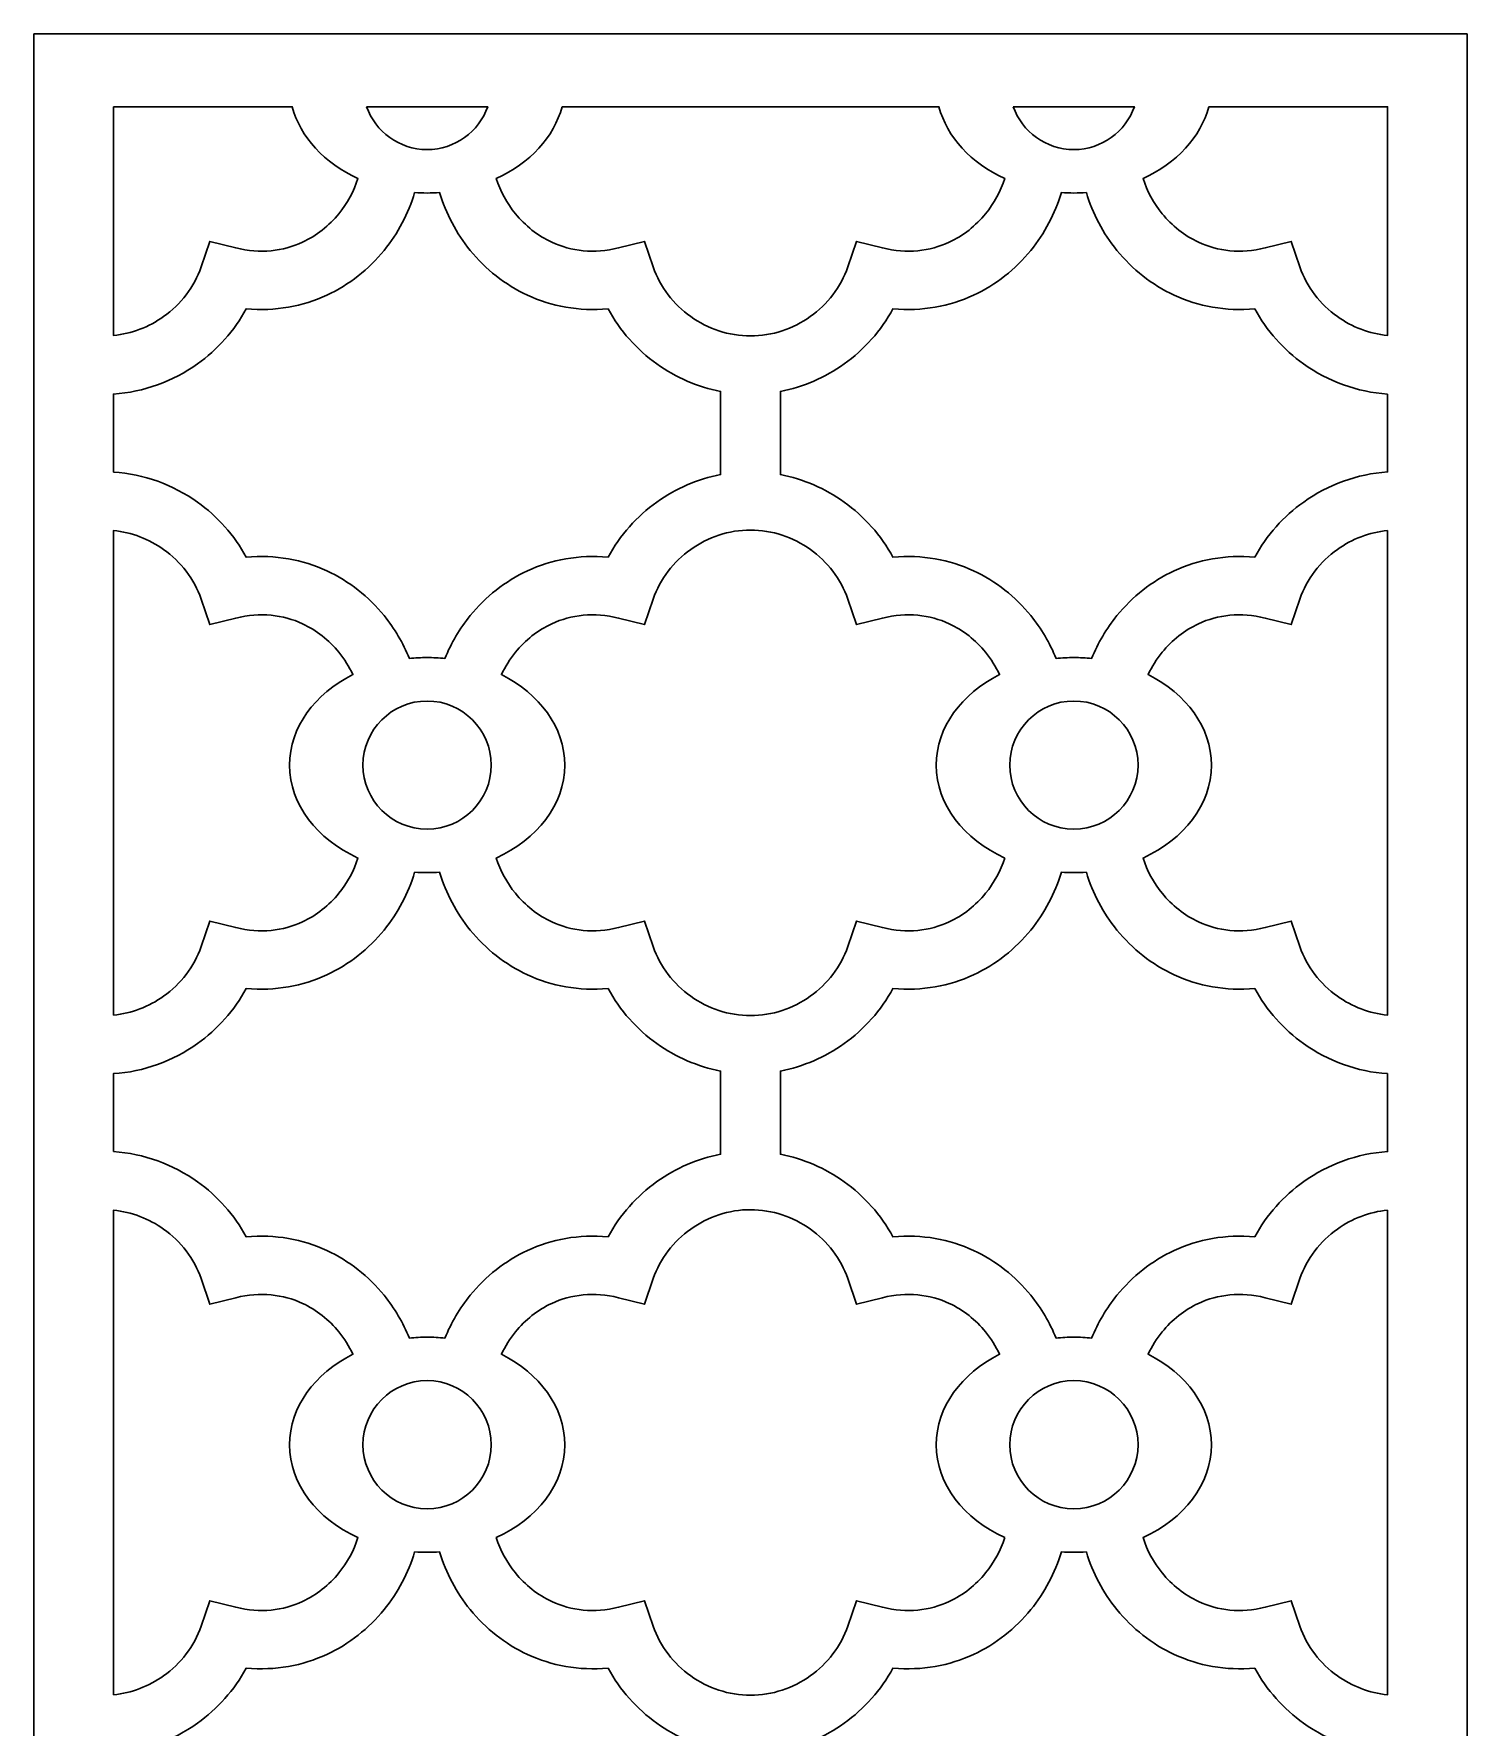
# Model space of a CAD drawing. Header units: centimetres. Extents: x 19.3 to 27, y -8.5 to 8.6.
# Drawn here: x 19.32 to 27, y -0.47 to 8.6 of the extents above; entities that cross this region are included whole.
import ezdxf

# ---------------------------------------------------------------- set-up
doc = ezdxf.new("R2010")
doc.units = ezdxf.units.CM
doc.header["$MEASUREMENT"] = 0
doc.layers.add('layer 1', color=7, linetype='Continuous')

msp = doc.modelspace()

# ---------------------------------------------------------------- linework, layer by layer
at = {"layer": 'layer 1', "color": 250, "lineweight": 30}
for points, knots in [([(26.99978, 1.42322), (26.99978, 1.42322), (26.99978, -8.45973), (26.99978, -8.45973), (26.99978, -8.45973), (26.99978, -8.45973), (19.32189, -8.45973), (19.32189, -8.45973), (19.32189, -8.45973), (19.32189, -8.45973), (19.32189, 1.42322), (19.32189, 1.42322), (19.32189, 1.42322), (19.32189, 1.42322), (19.32189, 1.42376), (19.32189, 1.42376), (19.32189, 1.42376), (19.32189, 1.42376), (19.32189, 8.60077), (19.32189, 8.60077), (19.32189, 8.60077), (19.32189, 8.60077), (26.99978, 8.60077), (26.99978, 8.60077), (26.99978, 8.60077), (26.99978, 8.60077), (26.99978, 1.42335), (26.99978, 1.42335), (26.99978, 1.42335), (26.99978, 1.42335), (26.99978, 1.42322), (26.99978, 1.42322)], [0, 0, 0, 0, 0.1111111, 0.1111111, 0.1111111, 0.1111111, 0.2222222, 0.2222222, 0.2222222, 0.2222222, 0.3333333, 0.3333333, 0.3333333, 0.3333333, 0.4444444, 0.4444444, 0.4444444, 0.4444444, 0.5555556, 0.5555556, 0.5555556, 0.5555556, 0.6666667, 0.6666667, 0.6666667, 0.6666667, 0.7777778, 0.7777778, 0.7777778, 0.7777778, 1, 1, 1, 1]), ([(19.74845, 8.21079), (19.74845, 8.21079), (20.70599, 8.21079), (20.70599, 8.21079), (20.70599, 8.21079), (20.74815, 8.04734), (20.87937, 7.90855), (21.05811, 7.82684), (21.05811, 7.82684), (21.03608, 7.75777), (21.00112, 7.69341), (20.95581, 7.63776), (20.95581, 7.63776), (20.90322, 7.57314), (20.83673, 7.52005), (20.76043, 7.48469), (20.76043, 7.48469), (20.65716, 7.43682), (20.53483, 7.42151), (20.40345, 7.4543), (20.40345, 7.4543), (20.40345, 7.4543), (20.26374, 7.48915), (20.26374, 7.48915), (20.26374, 7.48915), (20.26374, 7.48915), (20.21765, 7.35237), (20.21765, 7.35237), (20.21765, 7.35237), (20.18141, 7.24484), (20.10911, 7.1525), (20.0168, 7.08677), (20.0168, 7.08677), (19.93832, 7.03089), (19.84557, 6.99478), (19.74845, 6.98545), (19.74845, 6.98545), (19.74845, 6.98545), (19.74845, 8.21079), (19.74845, 8.21079)], [0, 0, 0, 0, 0.0909091, 0.0909091, 0.0909091, 0.0909091, 0.1818182, 0.1818182, 0.1818182, 0.1818182, 0.2727273, 0.2727273, 0.2727273, 0.2727273, 0.3636364, 0.3636364, 0.3636364, 0.3636364, 0.4545455, 0.4545455, 0.4545455, 0.4545455, 0.5454545, 0.5454545, 0.5454545, 0.5454545, 0.6363636, 0.6363636, 0.6363636, 0.6363636, 0.7272727, 0.7272727, 0.7272727, 0.7272727, 0.8181818, 0.8181818, 0.8181818, 0.8181818, 1, 1, 1, 1]), ([(21.10432, 8.21079), (21.10432, 8.21079), (21.75294, 8.21079), (21.75294, 8.21079), (21.75294, 8.21079), (21.70578, 8.07732), (21.57808, 7.98119), (21.42864, 7.98119), (21.42864, 7.98119), (21.27918, 7.98119), (21.15148, 8.07732), (21.10432, 8.21079)], [0, 0, 0, 0, 0.25, 0.25, 0.25, 0.25, 0.5, 0.5, 0.5, 0.5, 1, 1, 1, 1]), ([(22.15128, 8.21079), (22.15128, 8.21079), (24.17041, 8.21079), (24.17041, 8.21079), (24.17041, 8.21079), (24.21256, 8.04734), (24.34378, 7.90855), (24.52252, 7.82684), (24.52252, 7.82684), (24.5005, 7.75777), (24.46553, 7.69341), (24.42023, 7.63776), (24.42023, 7.63776), (24.36763, 7.57314), (24.30114, 7.52005), (24.22485, 7.48469), (24.22485, 7.48469), (24.12159, 7.43682), (23.99924, 7.42151), (23.86786, 7.4543), (23.86786, 7.4543), (23.86786, 7.4543), (23.72816, 7.48915), (23.72816, 7.48915), (23.72816, 7.48915), (23.72816, 7.48915), (23.68206, 7.35237), (23.68206, 7.35237), (23.68206, 7.35237), (23.64582, 7.24484), (23.57352, 7.1525), (23.48122, 7.08677), (23.48122, 7.08677), (23.38895, 7.02108), (23.27696, 6.98269), (23.16132, 6.98302), (23.16132, 6.98302), (23.16132, 6.98302), (23.16036, 6.98302), (23.16036, 6.98302), (23.16036, 6.98302), (23.04473, 6.98269), (22.93273, 7.02108), (22.84047, 7.08677), (22.84047, 7.08677), (22.74816, 7.1525), (22.67586, 7.24484), (22.63962, 7.35237), (22.63962, 7.35237), (22.63962, 7.35237), (22.59352, 7.48915), (22.59352, 7.48915), (22.59352, 7.48915), (22.59352, 7.48915), (22.45382, 7.4543), (22.45382, 7.4543), (22.45382, 7.4543), (22.32244, 7.42151), (22.2001, 7.43682), (22.09684, 7.48469), (22.09684, 7.48469), (22.02054, 7.52005), (21.95405, 7.57314), (21.90145, 7.63776), (21.90145, 7.63776), (21.85615, 7.69341), (21.82119, 7.75777), (21.79916, 7.82683), (21.79916, 7.82683), (21.97792, 7.90854), (22.10912, 8.04734), (22.15128, 8.21079)], [0, 0, 0, 0, 0.0526316, 0.0526316, 0.0526316, 0.0526316, 0.1052632, 0.1052632, 0.1052632, 0.1052632, 0.1578947, 0.1578947, 0.1578947, 0.1578947, 0.2105263, 0.2105263, 0.2105263, 0.2105263, 0.2631579, 0.2631579, 0.2631579, 0.2631579, 0.3157895, 0.3157895, 0.3157895, 0.3157895, 0.3684211, 0.3684211, 0.3684211, 0.3684211, 0.4210526, 0.4210526, 0.4210526, 0.4210526, 0.4736842, 0.4736842, 0.4736842, 0.4736842, 0.5263158, 0.5263158, 0.5263158, 0.5263158, 0.5789474, 0.5789474, 0.5789474, 0.5789474, 0.6315789, 0.6315789, 0.6315789, 0.6315789, 0.6842105, 0.6842105, 0.6842105, 0.6842105, 0.7368421, 0.7368421, 0.7368421, 0.7368421, 0.7894737, 0.7894737, 0.7894737, 0.7894737, 0.8421053, 0.8421053, 0.8421053, 0.8421053, 0.8947368, 0.8947368, 0.8947368, 0.8947368, 1, 1, 1, 1]), ([(24.56874, 8.21079), (24.56874, 8.21079), (25.21735, 8.21079), (25.21735, 8.21079), (25.21735, 8.21079), (25.1702, 8.07732), (25.04251, 7.98119), (24.89305, 7.98119), (24.89305, 7.98119), (24.7436, 7.98119), (24.61589, 8.07732), (24.56874, 8.21079)], [0, 0, 0, 0, 0.25, 0.25, 0.25, 0.25, 0.5, 0.5, 0.5, 0.5, 1, 1, 1, 1]), ([(25.61569, 8.21079), (25.61569, 8.21079), (26.57323, 8.21079), (26.57323, 8.21079), (26.57323, 8.21079), (26.57323, 8.21079), (26.57323, 6.98544), (26.57323, 6.98544), (26.57323, 6.98544), (26.4761, 6.99478), (26.38336, 7.03089), (26.30488, 7.08677), (26.30488, 7.08677), (26.21257, 7.1525), (26.14027, 7.24484), (26.10403, 7.35237), (26.10403, 7.35237), (26.10403, 7.35237), (26.05793, 7.48915), (26.05793, 7.48915), (26.05793, 7.48915), (26.05793, 7.48915), (25.91823, 7.4543), (25.91823, 7.4543), (25.91823, 7.4543), (25.78686, 7.42151), (25.66452, 7.43682), (25.56125, 7.48469), (25.56125, 7.48469), (25.48495, 7.52005), (25.41846, 7.57314), (25.36587, 7.63776), (25.36587, 7.63776), (25.32056, 7.69341), (25.28559, 7.75776), (25.26357, 7.82683), (25.26357, 7.82683), (25.44233, 7.90853), (25.57353, 8.04733), (25.61569, 8.21079)], [0, 0, 0, 0, 0.0909091, 0.0909091, 0.0909091, 0.0909091, 0.1818182, 0.1818182, 0.1818182, 0.1818182, 0.2727273, 0.2727273, 0.2727273, 0.2727273, 0.3636364, 0.3636364, 0.3636364, 0.3636364, 0.4545455, 0.4545455, 0.4545455, 0.4545455, 0.5454545, 0.5454545, 0.5454545, 0.5454545, 0.6363636, 0.6363636, 0.6363636, 0.6363636, 0.7272727, 0.7272727, 0.7272727, 0.7272727, 0.8181818, 0.8181818, 0.8181818, 0.8181818, 1, 1, 1, 1]), ([(19.74845, 6.25428), (19.74845, 6.25428), (19.74845, 6.67206), (19.74845, 6.67206), (19.74845, 6.67206), (19.91112, 6.68188), (20.06708, 6.73988), (20.1977, 6.8329), (20.1977, 6.8329), (20.30557, 6.90972), (20.39631, 7.01081), (20.45943, 7.12874), (20.45943, 7.12874), (20.61566, 7.11353), (20.76222, 7.14174), (20.89122, 7.20153), (20.89122, 7.20153), (21.01138, 7.25721), (21.11572, 7.34035), (21.19784, 7.44125), (21.19784, 7.44125), (21.27206, 7.53243), (21.3282, 7.63804), (21.36154, 7.75083), (21.36154, 7.75083), (21.38366, 7.74926), (21.40602, 7.74841), (21.42864, 7.74841), (21.42864, 7.74841), (21.45125, 7.74841), (21.47361, 7.74926), (21.49572, 7.75083), (21.49572, 7.75083), (21.52906, 7.63803), (21.5852, 7.53243), (21.65943, 7.44125), (21.65943, 7.44125), (21.74156, 7.34035), (21.84589, 7.25721), (21.96605, 7.20153), (21.96605, 7.20153), (22.09503, 7.14174), (22.24161, 7.11353), (22.39784, 7.12874), (22.39784, 7.12874), (22.46095, 7.01081), (22.55169, 6.90972), (22.65957, 6.8329), (22.65957, 6.8329), (22.76097, 6.7607), (22.87765, 6.70957), (23.00088, 6.68572), (23.00088, 6.68572), (23.00088, 6.68572), (23.00088, 6.24072), (23.00088, 6.24072), (23.00088, 6.24072), (22.8778, 6.21687), (22.76121, 6.1658), (22.65984, 6.09366), (22.65984, 6.09366), (22.5519, 6.01685), (22.46109, 5.91572), (22.39789, 5.79773), (22.39789, 5.79773), (22.24164, 5.81296), (22.09505, 5.78476), (21.96605, 5.72496), (21.96605, 5.72496), (21.84589, 5.66926), (21.74156, 5.58613), (21.65943, 5.48524), (21.65943, 5.48524), (21.60309, 5.41602), (21.55716, 5.33851), (21.52371, 5.25584), (21.52371, 5.25584), (21.49257, 5.25901), (21.46085, 5.26064), (21.42864, 5.26064), (21.42864, 5.26064), (21.39642, 5.26064), (21.36468, 5.259), (21.33354, 5.25584), (21.33354, 5.25584), (21.3001, 5.33851), (21.25418, 5.41602), (21.19784, 5.48524), (21.19784, 5.48524), (21.11571, 5.58613), (21.01138, 5.66926), (20.89122, 5.72496), (20.89122, 5.72496), (20.76222, 5.78476), (20.61565, 5.81295), (20.45942, 5.79774), (20.45942, 5.79774), (20.3963, 5.91568), (20.30572, 6.01656), (20.19802, 6.0932), (20.19802, 6.0932), (20.06744, 6.18611), (19.91144, 6.24403), (19.74845, 6.25428)], [0, 0, 0, 0, 0.037037, 0.037037, 0.037037, 0.037037, 0.0740741, 0.0740741, 0.0740741, 0.0740741, 0.1111111, 0.1111111, 0.1111111, 0.1111111, 0.1481481, 0.1481481, 0.1481481, 0.1481481, 0.1851852, 0.1851852, 0.1851852, 0.1851852, 0.2222222, 0.2222222, 0.2222222, 0.2222222, 0.2592593, 0.2592593, 0.2592593, 0.2592593, 0.2962963, 0.2962963, 0.2962963, 0.2962963, 0.3333333, 0.3333333, 0.3333333, 0.3333333, 0.3703704, 0.3703704, 0.3703704, 0.3703704, 0.4074074, 0.4074074, 0.4074074, 0.4074074, 0.4444444, 0.4444444, 0.4444444, 0.4444444, 0.4814815, 0.4814815, 0.4814815, 0.4814815, 0.5185185, 0.5185185, 0.5185185, 0.5185185, 0.5555556, 0.5555556, 0.5555556, 0.5555556, 0.5925926, 0.5925926, 0.5925926, 0.5925926, 0.6296296, 0.6296296, 0.6296296, 0.6296296, 0.6666667, 0.6666667, 0.6666667, 0.6666667, 0.7037037, 0.7037037, 0.7037037, 0.7037037, 0.7407407, 0.7407407, 0.7407407, 0.7407407, 0.7777778, 0.7777778, 0.7777778, 0.7777778, 0.8148148, 0.8148148, 0.8148148, 0.8148148, 0.8518519, 0.8518519, 0.8518519, 0.8518519, 0.8888889, 0.8888889, 0.8888889, 0.8888889, 0.9259259, 0.9259259, 0.9259259, 0.9259259, 1, 1, 1, 1]), ([(26.57323, 6.67205), (26.57323, 6.67205), (26.57323, 6.25443), (26.57323, 6.25443), (26.57323, 6.25443), (26.41072, 6.2446), (26.25486, 6.18661), (26.12425, 6.09366), (26.12425, 6.09366), (26.01631, 6.01685), (25.9255, 5.91572), (25.86231, 5.79773), (25.86231, 5.79773), (25.70605, 5.81296), (25.55946, 5.78476), (25.43046, 5.72496), (25.43046, 5.72496), (25.3103, 5.66926), (25.20597, 5.58613), (25.12383, 5.48524), (25.12383, 5.48524), (25.0675, 5.41602), (25.02157, 5.33852), (24.98813, 5.25585), (24.98813, 5.25585), (24.95699, 5.25901), (24.92526, 5.26064), (24.89305, 5.26064), (24.89305, 5.26064), (24.86084, 5.26064), (24.8291, 5.259), (24.79795, 5.25584), (24.79795, 5.25584), (24.76451, 5.33851), (24.71859, 5.41602), (24.66226, 5.48524), (24.66226, 5.48524), (24.58013, 5.58613), (24.4758, 5.66926), (24.35564, 5.72496), (24.35564, 5.72496), (24.22664, 5.78476), (24.08007, 5.81295), (23.92384, 5.79774), (23.92384, 5.79774), (23.86073, 5.91568), (23.77014, 6.01656), (23.66242, 6.0932), (23.66242, 6.0932), (23.56101, 6.16537), (23.44426, 6.21642), (23.32079, 6.24042), (23.32079, 6.24042), (23.32079, 6.24042), (23.32079, 6.68572), (23.32079, 6.68572), (23.32079, 6.68572), (23.44404, 6.70956), (23.56072, 6.76069), (23.66212, 6.8329), (23.66212, 6.8329), (23.77, 6.90972), (23.86073, 7.01081), (23.92385, 7.12874), (23.92385, 7.12874), (24.08007, 7.11353), (24.22665, 7.14174), (24.35564, 7.20153), (24.35564, 7.20153), (24.4758, 7.25721), (24.58013, 7.34035), (24.66226, 7.44125), (24.66226, 7.44125), (24.73648, 7.53243), (24.79262, 7.63804), (24.82596, 7.75083), (24.82596, 7.75083), (24.84807, 7.74926), (24.87043, 7.74841), (24.89305, 7.74841), (24.89305, 7.74841), (24.91566, 7.74841), (24.93802, 7.74926), (24.96013, 7.75083), (24.96013, 7.75083), (24.99347, 7.63803), (25.04961, 7.53243), (25.12384, 7.44125), (25.12384, 7.44125), (25.20597, 7.34035), (25.3103, 7.25721), (25.43046, 7.20153), (25.43046, 7.20153), (25.55945, 7.14174), (25.70603, 7.11353), (25.86226, 7.12874), (25.86226, 7.12874), (25.92537, 7.01081), (26.0161, 6.90972), (26.12397, 6.8329), (26.12397, 6.8329), (26.25459, 6.73988), (26.41056, 6.68187), (26.57323, 6.67205)], [0, 0, 0, 0, 0.037037, 0.037037, 0.037037, 0.037037, 0.0740741, 0.0740741, 0.0740741, 0.0740741, 0.1111111, 0.1111111, 0.1111111, 0.1111111, 0.1481481, 0.1481481, 0.1481481, 0.1481481, 0.1851852, 0.1851852, 0.1851852, 0.1851852, 0.2222222, 0.2222222, 0.2222222, 0.2222222, 0.2592593, 0.2592593, 0.2592593, 0.2592593, 0.2962963, 0.2962963, 0.2962963, 0.2962963, 0.3333333, 0.3333333, 0.3333333, 0.3333333, 0.3703704, 0.3703704, 0.3703704, 0.3703704, 0.4074074, 0.4074074, 0.4074074, 0.4074074, 0.4444444, 0.4444444, 0.4444444, 0.4444444, 0.4814815, 0.4814815, 0.4814815, 0.4814815, 0.5185185, 0.5185185, 0.5185185, 0.5185185, 0.5555556, 0.5555556, 0.5555556, 0.5555556, 0.5925926, 0.5925926, 0.5925926, 0.5925926, 0.6296296, 0.6296296, 0.6296296, 0.6296296, 0.6666667, 0.6666667, 0.6666667, 0.6666667, 0.7037037, 0.7037037, 0.7037037, 0.7037037, 0.7407407, 0.7407407, 0.7407407, 0.7407407, 0.7777778, 0.7777778, 0.7777778, 0.7777778, 0.8148148, 0.8148148, 0.8148148, 0.8148148, 0.8518519, 0.8518519, 0.8518519, 0.8518519, 0.8888889, 0.8888889, 0.8888889, 0.8888889, 0.9259259, 0.9259259, 0.9259259, 0.9259259, 1, 1, 1, 1]), ([(19.74845, 3.34566), (19.74845, 3.34566), (19.74845, 5.94089), (19.74845, 5.94089), (19.74845, 5.94089), (19.84576, 5.9313), (19.93859, 5.8952), (20.01711, 5.83932), (20.01711, 5.83932), (20.1092, 5.7738), (20.18132, 5.68175), (20.21765, 5.5741), (20.21765, 5.5741), (20.21765, 5.5741), (20.2638, 5.43735), (20.2638, 5.43735), (20.2638, 5.43735), (20.2638, 5.43735), (20.40345, 5.47219), (20.40345, 5.47219), (20.40345, 5.47219), (20.53483, 5.50497), (20.65716, 5.48966), (20.76043, 5.4418), (20.76043, 5.4418), (20.83673, 5.40644), (20.90322, 5.35335), (20.95581, 5.28873), (20.95581, 5.28873), (20.98552, 5.25223), (21.01078, 5.21202), (21.03086, 5.16917), (21.03086, 5.16917), (20.82701, 5.0665), (20.69152, 4.88752), (20.69152, 4.68463), (20.69152, 4.68463), (20.69152, 4.47285), (20.83918, 4.28714), (21.05811, 4.18707), (21.05811, 4.18707), (21.03608, 4.11798), (21.00112, 4.05364), (20.95581, 3.99797), (20.95581, 3.99797), (20.90322, 3.93336), (20.83673, 3.88026), (20.76043, 3.8449), (20.76043, 3.8449), (20.65716, 3.79705), (20.53483, 3.78174), (20.40345, 3.81451), (20.40345, 3.81451), (20.40345, 3.81451), (20.26374, 3.84938), (20.26374, 3.84938), (20.26374, 3.84938), (20.26374, 3.84938), (20.21765, 3.7126), (20.21765, 3.7126), (20.21765, 3.7126), (20.18141, 3.60506), (20.10911, 3.51273), (20.0168, 3.44699), (20.0168, 3.44699), (19.93832, 3.39111), (19.84557, 3.355), (19.74845, 3.34566)], [0, 0, 0, 0, 0.0555556, 0.0555556, 0.0555556, 0.0555556, 0.1111111, 0.1111111, 0.1111111, 0.1111111, 0.1666667, 0.1666667, 0.1666667, 0.1666667, 0.2222222, 0.2222222, 0.2222222, 0.2222222, 0.2777778, 0.2777778, 0.2777778, 0.2777778, 0.3333333, 0.3333333, 0.3333333, 0.3333333, 0.3888889, 0.3888889, 0.3888889, 0.3888889, 0.4444444, 0.4444444, 0.4444444, 0.4444444, 0.5, 0.5, 0.5, 0.5, 0.5555556, 0.5555556, 0.5555556, 0.5555556, 0.6111111, 0.6111111, 0.6111111, 0.6111111, 0.6666667, 0.6666667, 0.6666667, 0.6666667, 0.7222222, 0.7222222, 0.7222222, 0.7222222, 0.7777778, 0.7777778, 0.7777778, 0.7777778, 0.8333333, 0.8333333, 0.8333333, 0.8333333, 0.8888889, 0.8888889, 0.8888889, 0.8888889, 1, 1, 1, 1]), ([(24.52252, 4.18707), (24.30358, 4.28714), (24.15594, 4.47285), (24.15594, 4.68463), (24.15594, 4.68463), (24.15594, 4.88752), (24.29142, 5.0665), (24.49527, 5.16917), (24.49527, 5.16917), (24.47519, 5.21202), (24.44994, 5.25224), (24.42023, 5.28873), (24.42023, 5.28873), (24.36763, 5.35335), (24.30114, 5.40644), (24.22485, 5.4418), (24.22485, 5.4418), (24.12159, 5.48966), (23.99924, 5.50497), (23.86786, 5.47219), (23.86786, 5.47219), (23.86786, 5.47219), (23.72822, 5.43735), (23.72822, 5.43735), (23.72822, 5.43735), (23.72822, 5.43735), (23.68206, 5.5741), (23.68206, 5.5741), (23.68206, 5.5741), (23.64574, 5.68175), (23.57361, 5.7738), (23.48152, 5.83932), (23.48152, 5.83932), (23.38912, 5.90509), (23.27689, 5.94346), (23.16084, 5.94346), (23.16084, 5.94346), (23.04513, 5.94385), (22.93307, 5.90548), (22.84076, 5.8398), (22.84076, 5.8398), (22.74832, 5.77402), (22.67591, 5.68165), (22.63962, 5.5741), (22.63962, 5.5741), (22.63962, 5.5741), (22.59347, 5.43735), (22.59347, 5.43735), (22.59347, 5.43735), (22.59347, 5.43735), (22.45382, 5.47219), (22.45382, 5.47219), (22.45382, 5.47219), (22.32244, 5.50497), (22.2001, 5.48966), (22.09684, 5.4418), (22.09684, 5.4418), (22.02054, 5.40644), (21.95405, 5.35335), (21.90145, 5.28873), (21.90145, 5.28873), (21.87175, 5.25224), (21.84648, 5.21203), (21.8264, 5.16917), (21.8264, 5.16917), (22.03026, 5.06651), (22.16575, 4.88753), (22.16575, 4.68463), (22.16575, 4.68463), (22.16575, 4.47285), (22.0181, 4.28711), (21.79916, 4.18707), (21.79916, 4.18707), (21.82119, 4.11798), (21.85615, 4.05364), (21.90145, 3.99797), (21.90145, 3.99797), (21.95405, 3.93336), (22.02054, 3.88026), (22.09684, 3.8449), (22.09684, 3.8449), (22.2001, 3.79705), (22.32244, 3.78174), (22.45382, 3.81451), (22.45382, 3.81451), (22.45382, 3.81451), (22.59352, 3.84938), (22.59352, 3.84938), (22.59352, 3.84938), (22.59352, 3.84938), (22.63962, 3.7126), (22.63962, 3.7126), (22.63962, 3.7126), (22.67586, 3.60506), (22.74816, 3.51273), (22.84047, 3.44699), (22.84047, 3.44699), (22.93273, 3.38129), (23.04473, 3.3429), (23.16036, 3.34325), (23.16036, 3.34325), (23.16036, 3.34325), (23.16132, 3.34325), (23.16132, 3.34325), (23.16132, 3.34325), (23.27696, 3.3429), (23.38895, 3.38129), (23.48122, 3.44699), (23.48122, 3.44699), (23.57352, 3.51273), (23.64582, 3.60506), (23.68206, 3.7126), (23.68206, 3.7126), (23.68206, 3.7126), (23.72816, 3.84938), (23.72816, 3.84938), (23.72816, 3.84938), (23.72816, 3.84938), (23.86786, 3.81451), (23.86786, 3.81451), (23.86786, 3.81451), (23.99924, 3.78174), (24.12159, 3.79705), (24.22485, 3.8449), (24.22485, 3.8449), (24.30114, 3.88026), (24.36763, 3.93336), (24.42023, 3.99797), (24.42023, 3.99797), (24.46553, 4.05364), (24.5005, 4.11798), (24.52252, 4.18707)], [0, 0, 0, 0, 0.0294118, 0.0294118, 0.0294118, 0.0294118, 0.0588235, 0.0588235, 0.0588235, 0.0588235, 0.0882353, 0.0882353, 0.0882353, 0.0882353, 0.1176471, 0.1176471, 0.1176471, 0.1176471, 0.1470588, 0.1470588, 0.1470588, 0.1470588, 0.1764706, 0.1764706, 0.1764706, 0.1764706, 0.2058824, 0.2058824, 0.2058824, 0.2058824, 0.2352941, 0.2352941, 0.2352941, 0.2352941, 0.2647059, 0.2647059, 0.2647059, 0.2647059, 0.2941176, 0.2941176, 0.2941176, 0.2941176, 0.3235294, 0.3235294, 0.3235294, 0.3235294, 0.3529412, 0.3529412, 0.3529412, 0.3529412, 0.3823529, 0.3823529, 0.3823529, 0.3823529, 0.4117647, 0.4117647, 0.4117647, 0.4117647, 0.4411765, 0.4411765, 0.4411765, 0.4411765, 0.4705882, 0.4705882, 0.4705882, 0.4705882, 0.5, 0.5, 0.5, 0.5, 0.5294118, 0.5294118, 0.5294118, 0.5294118, 0.5588235, 0.5588235, 0.5588235, 0.5588235, 0.5882353, 0.5882353, 0.5882353, 0.5882353, 0.6176471, 0.6176471, 0.6176471, 0.6176471, 0.6470588, 0.6470588, 0.6470588, 0.6470588, 0.6764706, 0.6764706, 0.6764706, 0.6764706, 0.7058824, 0.7058824, 0.7058824, 0.7058824, 0.7352941, 0.7352941, 0.7352941, 0.7352941, 0.7647059, 0.7647059, 0.7647059, 0.7647059, 0.7941176, 0.7941176, 0.7941176, 0.7941176, 0.8235294, 0.8235294, 0.8235294, 0.8235294, 0.8529412, 0.8529412, 0.8529412, 0.8529412, 0.8823529, 0.8823529, 0.8823529, 0.8823529, 0.9117647, 0.9117647, 0.9117647, 0.9117647, 0.9411765, 0.9411765, 0.9411765, 0.9411765, 1, 1, 1, 1]), ([(26.57323, 5.94104), (26.57323, 5.94104), (26.57323, 3.34566), (26.57323, 3.34566), (26.57323, 3.34566), (26.4761, 3.355), (26.38336, 3.3911), (26.30488, 3.44699), (26.30488, 3.44699), (26.21257, 3.51273), (26.14027, 3.60506), (26.10403, 3.7126), (26.10403, 3.7126), (26.10403, 3.7126), (26.05793, 3.84938), (26.05793, 3.84938), (26.05793, 3.84938), (26.05793, 3.84938), (25.91823, 3.81451), (25.91823, 3.81451), (25.91823, 3.81451), (25.78686, 3.78174), (25.66452, 3.79705), (25.56125, 3.8449), (25.56125, 3.8449), (25.48495, 3.88026), (25.41846, 3.93336), (25.36587, 3.99797), (25.36587, 3.99797), (25.32056, 4.05364), (25.28559, 4.11798), (25.26357, 4.18707), (25.26357, 4.18707), (25.48252, 4.28711), (25.63016, 4.47284), (25.63016, 4.68463), (25.63016, 4.68463), (25.63016, 4.88753), (25.49468, 5.06651), (25.29081, 5.16917), (25.29081, 5.16917), (25.31089, 5.21203), (25.33616, 5.25224), (25.36587, 5.28873), (25.36587, 5.28873), (25.41846, 5.35335), (25.48495, 5.40644), (25.56125, 5.4418), (25.56125, 5.4418), (25.66452, 5.48966), (25.78685, 5.50497), (25.91823, 5.47219), (25.91823, 5.47219), (25.91823, 5.47219), (26.05788, 5.43735), (26.05788, 5.43735), (26.05788, 5.43735), (26.05788, 5.43735), (26.10403, 5.5741), (26.10403, 5.5741), (26.10403, 5.5741), (26.14032, 5.68165), (26.21273, 5.77402), (26.30516, 5.8398), (26.30516, 5.8398), (26.38356, 5.89559), (26.47621, 5.93166), (26.57323, 5.94104)], [0, 0, 0, 0, 0.0555556, 0.0555556, 0.0555556, 0.0555556, 0.1111111, 0.1111111, 0.1111111, 0.1111111, 0.1666667, 0.1666667, 0.1666667, 0.1666667, 0.2222222, 0.2222222, 0.2222222, 0.2222222, 0.2777778, 0.2777778, 0.2777778, 0.2777778, 0.3333333, 0.3333333, 0.3333333, 0.3333333, 0.3888889, 0.3888889, 0.3888889, 0.3888889, 0.4444444, 0.4444444, 0.4444444, 0.4444444, 0.5, 0.5, 0.5, 0.5, 0.5555556, 0.5555556, 0.5555556, 0.5555556, 0.6111111, 0.6111111, 0.6111111, 0.6111111, 0.6666667, 0.6666667, 0.6666667, 0.6666667, 0.7222222, 0.7222222, 0.7222222, 0.7222222, 0.7777778, 0.7777778, 0.7777778, 0.7777778, 0.8333333, 0.8333333, 0.8333333, 0.8333333, 0.8888889, 0.8888889, 0.8888889, 0.8888889, 1, 1, 1, 1]), ([(21.42864, 5.02785), (21.61793, 5.02785), (21.77238, 4.87365), (21.77238, 4.68463), (21.77238, 4.68463), (21.77238, 4.49562), (21.61793, 4.3414), (21.42864, 4.3414), (21.42864, 4.3414), (21.23933, 4.3414), (21.08489, 4.49562), (21.08489, 4.68463), (21.08489, 4.68463), (21.08489, 4.87365), (21.23933, 5.02785), (21.42864, 5.02785)], [0, 0, 0, 0, 0.2, 0.2, 0.2, 0.2, 0.4, 0.4, 0.4, 0.4, 0.6, 0.6, 0.6, 0.6, 1, 1, 1, 1]), ([(24.89305, 5.02785), (25.08236, 5.02785), (25.2368, 4.87365), (25.2368, 4.68463), (25.2368, 4.68463), (25.2368, 4.49562), (25.08236, 4.3414), (24.89305, 4.3414), (24.89305, 4.3414), (24.70374, 4.3414), (24.5493, 4.49562), (24.5493, 4.68463), (24.5493, 4.68463), (24.5493, 4.87365), (24.70374, 5.02785), (24.89305, 5.02785)], [0, 0, 0, 0, 0.2, 0.2, 0.2, 0.2, 0.4, 0.4, 0.4, 0.4, 0.6, 0.6, 0.6, 0.6, 1, 1, 1, 1]), ([(19.74845, 2.61449), (19.74845, 2.61449), (19.74845, 3.03229), (19.74845, 3.03229), (19.74845, 3.03229), (19.91112, 3.04209), (20.06708, 3.10011), (20.1977, 3.19311), (20.1977, 3.19311), (20.30557, 3.26994), (20.39631, 3.37104), (20.45943, 3.48896), (20.45943, 3.48896), (20.61566, 3.47375), (20.76222, 3.50195), (20.89122, 3.56174), (20.89122, 3.56174), (21.01138, 3.61743), (21.11572, 3.70056), (21.19784, 3.80146), (21.19784, 3.80146), (21.27206, 3.89266), (21.3282, 3.99825), (21.36154, 4.11106), (21.36154, 4.11106), (21.38366, 4.10948), (21.40602, 4.10863), (21.42864, 4.10863), (21.42864, 4.10863), (21.45125, 4.10863), (21.47361, 4.10949), (21.49572, 4.11105), (21.49572, 4.11105), (21.52906, 3.99824), (21.5852, 3.89266), (21.65943, 3.80146), (21.65943, 3.80146), (21.74156, 3.70056), (21.84589, 3.61743), (21.96605, 3.56174), (21.96605, 3.56174), (22.09503, 3.50196), (22.24161, 3.47375), (22.39784, 3.48896), (22.39784, 3.48896), (22.46095, 3.37104), (22.55169, 3.26994), (22.65957, 3.19311), (22.65957, 3.19311), (22.76097, 3.12091), (22.87765, 3.06978), (23.00088, 3.04593), (23.00088, 3.04593), (23.00088, 3.04593), (23.00088, 2.60094), (23.00088, 2.60094), (23.00088, 2.60094), (22.8778, 2.57709), (22.76121, 2.52601), (22.65984, 2.45388), (22.65984, 2.45388), (22.5519, 2.37707), (22.46109, 2.27593), (22.39789, 2.15795), (22.39789, 2.15795), (22.24164, 2.17318), (22.09505, 2.14497), (21.96605, 2.08518), (21.96605, 2.08518), (21.84589, 2.02949), (21.74156, 1.94636), (21.65943, 1.84546), (21.65943, 1.84546), (21.60309, 1.77624), (21.55716, 1.69873), (21.52371, 1.61607), (21.52371, 1.61607), (21.49257, 1.61923), (21.46085, 1.62086), (21.42864, 1.62086), (21.42864, 1.62086), (21.39642, 1.62086), (21.36468, 1.61923), (21.33354, 1.61606), (21.33354, 1.61606), (21.3001, 1.69873), (21.25418, 1.77624), (21.19784, 1.84546), (21.19784, 1.84546), (21.11571, 1.94636), (21.01138, 2.02949), (20.89122, 2.08518), (20.89122, 2.08518), (20.76222, 2.14497), (20.61565, 2.17318), (20.45942, 2.15795), (20.45942, 2.15795), (20.3963, 2.2759), (20.30572, 2.37677), (20.19802, 2.45341), (20.19802, 2.45341), (20.06744, 2.54633), (19.91144, 2.60426), (19.74845, 2.61449)], [0, 0, 0, 0, 0.037037, 0.037037, 0.037037, 0.037037, 0.0740741, 0.0740741, 0.0740741, 0.0740741, 0.1111111, 0.1111111, 0.1111111, 0.1111111, 0.1481481, 0.1481481, 0.1481481, 0.1481481, 0.1851852, 0.1851852, 0.1851852, 0.1851852, 0.2222222, 0.2222222, 0.2222222, 0.2222222, 0.2592593, 0.2592593, 0.2592593, 0.2592593, 0.2962963, 0.2962963, 0.2962963, 0.2962963, 0.3333333, 0.3333333, 0.3333333, 0.3333333, 0.3703704, 0.3703704, 0.3703704, 0.3703704, 0.4074074, 0.4074074, 0.4074074, 0.4074074, 0.4444444, 0.4444444, 0.4444444, 0.4444444, 0.4814815, 0.4814815, 0.4814815, 0.4814815, 0.5185185, 0.5185185, 0.5185185, 0.5185185, 0.5555556, 0.5555556, 0.5555556, 0.5555556, 0.5925926, 0.5925926, 0.5925926, 0.5925926, 0.6296296, 0.6296296, 0.6296296, 0.6296296, 0.6666667, 0.6666667, 0.6666667, 0.6666667, 0.7037037, 0.7037037, 0.7037037, 0.7037037, 0.7407407, 0.7407407, 0.7407407, 0.7407407, 0.7777778, 0.7777778, 0.7777778, 0.7777778, 0.8148148, 0.8148148, 0.8148148, 0.8148148, 0.8518519, 0.8518519, 0.8518519, 0.8518519, 0.8888889, 0.8888889, 0.8888889, 0.8888889, 0.9259259, 0.9259259, 0.9259259, 0.9259259, 1, 1, 1, 1]), ([(26.57323, 3.03228), (26.57323, 3.03228), (26.57323, 2.61465), (26.57323, 2.61465), (26.57323, 2.61465), (26.41072, 2.60481), (26.25486, 2.54682), (26.12425, 2.45388), (26.12425, 2.45388), (26.01631, 2.37707), (25.9255, 2.27593), (25.86231, 2.15795), (25.86231, 2.15795), (25.70605, 2.17318), (25.55946, 2.14497), (25.43046, 2.08518), (25.43046, 2.08518), (25.3103, 2.02949), (25.20597, 1.94636), (25.12383, 1.84546), (25.12383, 1.84546), (25.0675, 1.77624), (25.02157, 1.69874), (24.98813, 1.61607), (24.98813, 1.61607), (24.95699, 1.61923), (24.92526, 1.62086), (24.89305, 1.62086), (24.89305, 1.62086), (24.86084, 1.62086), (24.8291, 1.61922), (24.79795, 1.61606), (24.79795, 1.61606), (24.76451, 1.69873), (24.71859, 1.77624), (24.66226, 1.84546), (24.66226, 1.84546), (24.58013, 1.94636), (24.4758, 2.02949), (24.35564, 2.08518), (24.35564, 2.08518), (24.22664, 2.14497), (24.08007, 2.17318), (23.92384, 2.15795), (23.92384, 2.15795), (23.86073, 2.2759), (23.77014, 2.37677), (23.66242, 2.45341), (23.66242, 2.45341), (23.56101, 2.52558), (23.44426, 2.57664), (23.32079, 2.60064), (23.32079, 2.60064), (23.32079, 2.60064), (23.32079, 3.04593), (23.32079, 3.04593), (23.32079, 3.04593), (23.44404, 3.06978), (23.56072, 3.1209), (23.66212, 3.19311), (23.66212, 3.19311), (23.77, 3.26994), (23.86073, 3.37104), (23.92385, 3.48896), (23.92385, 3.48896), (24.08007, 3.47375), (24.22665, 3.50195), (24.35564, 3.56174), (24.35564, 3.56174), (24.4758, 3.61743), (24.58013, 3.70056), (24.66226, 3.80146), (24.66226, 3.80146), (24.73648, 3.89266), (24.79262, 3.99825), (24.82596, 4.11106), (24.82596, 4.11106), (24.84807, 4.10948), (24.87043, 4.10863), (24.89305, 4.10863), (24.89305, 4.10863), (24.91566, 4.10863), (24.93802, 4.10948), (24.96013, 4.11105), (24.96013, 4.11105), (24.99347, 3.99825), (25.04961, 3.89266), (25.12384, 3.80146), (25.12384, 3.80146), (25.20597, 3.70056), (25.3103, 3.61743), (25.43046, 3.56174), (25.43046, 3.56174), (25.55945, 3.50196), (25.70603, 3.47375), (25.86226, 3.48896), (25.86226, 3.48896), (25.92537, 3.37104), (26.0161, 3.26994), (26.12397, 3.19311), (26.12397, 3.19311), (26.25459, 3.10011), (26.41056, 3.04208), (26.57323, 3.03228)], [0, 0, 0, 0, 0.037037, 0.037037, 0.037037, 0.037037, 0.0740741, 0.0740741, 0.0740741, 0.0740741, 0.1111111, 0.1111111, 0.1111111, 0.1111111, 0.1481481, 0.1481481, 0.1481481, 0.1481481, 0.1851852, 0.1851852, 0.1851852, 0.1851852, 0.2222222, 0.2222222, 0.2222222, 0.2222222, 0.2592593, 0.2592593, 0.2592593, 0.2592593, 0.2962963, 0.2962963, 0.2962963, 0.2962963, 0.3333333, 0.3333333, 0.3333333, 0.3333333, 0.3703704, 0.3703704, 0.3703704, 0.3703704, 0.4074074, 0.4074074, 0.4074074, 0.4074074, 0.4444444, 0.4444444, 0.4444444, 0.4444444, 0.4814815, 0.4814815, 0.4814815, 0.4814815, 0.5185185, 0.5185185, 0.5185185, 0.5185185, 0.5555556, 0.5555556, 0.5555556, 0.5555556, 0.5925926, 0.5925926, 0.5925926, 0.5925926, 0.6296296, 0.6296296, 0.6296296, 0.6296296, 0.6666667, 0.6666667, 0.6666667, 0.6666667, 0.7037037, 0.7037037, 0.7037037, 0.7037037, 0.7407407, 0.7407407, 0.7407407, 0.7407407, 0.7777778, 0.7777778, 0.7777778, 0.7777778, 0.8148148, 0.8148148, 0.8148148, 0.8148148, 0.8518519, 0.8518519, 0.8518519, 0.8518519, 0.8888889, 0.8888889, 0.8888889, 0.8888889, 0.9259259, 0.9259259, 0.9259259, 0.9259259, 1, 1, 1, 1]), ([(19.74845, -0.29412), (19.74845, -0.29412), (19.74845, 2.30111), (19.74845, 2.30111), (19.74845, 2.30111), (19.84576, 2.29152), (19.93859, 2.25541), (20.01711, 2.19955), (20.01711, 2.19955), (20.1092, 2.13401), (20.18132, 2.04198), (20.21765, 1.93433), (20.21765, 1.93433), (20.21765, 1.93433), (20.2638, 1.79756), (20.2638, 1.79756), (20.2638, 1.79756), (20.2638, 1.79756), (20.40345, 1.83241), (20.40345, 1.83241), (20.40345, 1.83241), (20.53483, 1.8652), (20.65716, 1.84988), (20.76043, 1.80202), (20.76043, 1.80202), (20.83673, 1.76666), (20.90322, 1.71356), (20.95581, 1.64895), (20.95581, 1.64895), (20.98552, 1.61245), (21.01078, 1.57223), (21.03086, 1.52938), (21.03086, 1.52938), (20.82701, 1.42672), (20.69152, 1.24773), (20.69152, 1.04485), (20.69152, 1.04485), (20.69152, 0.83306), (20.83918, 0.64735), (21.05811, 0.54729), (21.05811, 0.54729), (21.03608, 0.47819), (21.00112, 0.41386), (20.95581, 0.35819), (20.95581, 0.35819), (20.90322, 0.29357), (20.83673, 0.24048), (20.76043, 0.20513), (20.76043, 0.20513), (20.65716, 0.15726), (20.53483, 0.14195), (20.40345, 0.17472), (20.40345, 0.17472), (20.40345, 0.17472), (20.26374, 0.20958), (20.26374, 0.20958), (20.26374, 0.20958), (20.26374, 0.20958), (20.21765, 0.07281), (20.21765, 0.07281), (20.21765, 0.07281), (20.18141, -0.03472), (20.10911, -0.12706), (20.0168, -0.19279), (20.0168, -0.19279), (19.93832, -0.24867), (19.84557, -0.28478), (19.74845, -0.29412)], [0, 0, 0, 0, 0.0555556, 0.0555556, 0.0555556, 0.0555556, 0.1111111, 0.1111111, 0.1111111, 0.1111111, 0.1666667, 0.1666667, 0.1666667, 0.1666667, 0.2222222, 0.2222222, 0.2222222, 0.2222222, 0.2777778, 0.2777778, 0.2777778, 0.2777778, 0.3333333, 0.3333333, 0.3333333, 0.3333333, 0.3888889, 0.3888889, 0.3888889, 0.3888889, 0.4444444, 0.4444444, 0.4444444, 0.4444444, 0.5, 0.5, 0.5, 0.5, 0.5555556, 0.5555556, 0.5555556, 0.5555556, 0.6111111, 0.6111111, 0.6111111, 0.6111111, 0.6666667, 0.6666667, 0.6666667, 0.6666667, 0.7222222, 0.7222222, 0.7222222, 0.7222222, 0.7777778, 0.7777778, 0.7777778, 0.7777778, 0.8333333, 0.8333333, 0.8333333, 0.8333333, 0.8888889, 0.8888889, 0.8888889, 0.8888889, 1, 1, 1, 1]), ([(24.52252, 0.54729), (24.30358, 0.64735), (24.15594, 0.83306), (24.15594, 1.04485), (24.15594, 1.04485), (24.15594, 1.24773), (24.29142, 1.42672), (24.49527, 1.52938), (24.49527, 1.52938), (24.47519, 1.57223), (24.44994, 1.61246), (24.42023, 1.64895), (24.42023, 1.64895), (24.36763, 1.71356), (24.30114, 1.76666), (24.22485, 1.80202), (24.22485, 1.80202), (24.12159, 1.84988), (23.99924, 1.8652), (23.86786, 1.83241), (23.86786, 1.83241), (23.86786, 1.83241), (23.72822, 1.79756), (23.72822, 1.79756), (23.72822, 1.79756), (23.72822, 1.79756), (23.68206, 1.93433), (23.68206, 1.93433), (23.68206, 1.93433), (23.64574, 2.04198), (23.57361, 2.13401), (23.48152, 2.19955), (23.48152, 2.19955), (23.38912, 2.26531), (23.27689, 2.30368), (23.16084, 2.30368), (23.16084, 2.30368), (23.04513, 2.30407), (22.93307, 2.2657), (22.84076, 2.20001), (22.84076, 2.20001), (22.74832, 2.13424), (22.67591, 2.04186), (22.63962, 1.93433), (22.63962, 1.93433), (22.63962, 1.93433), (22.59347, 1.79756), (22.59347, 1.79756), (22.59347, 1.79756), (22.59347, 1.79756), (22.45382, 1.83241), (22.45382, 1.83241), (22.45382, 1.83241), (22.32244, 1.8652), (22.2001, 1.84988), (22.09684, 1.80202), (22.09684, 1.80202), (22.02054, 1.76666), (21.95405, 1.71356), (21.90145, 1.64895), (21.90145, 1.64895), (21.87175, 1.61246), (21.84648, 1.57224), (21.8264, 1.52939), (21.8264, 1.52939), (22.03026, 1.42672), (22.16575, 1.24774), (22.16575, 1.04485), (22.16575, 1.04485), (22.16575, 0.83306), (22.0181, 0.64735), (21.79916, 0.54728), (21.79916, 0.54728), (21.82119, 0.47819), (21.85615, 0.41386), (21.90145, 0.35819), (21.90145, 0.35819), (21.95405, 0.29357), (22.02054, 0.24048), (22.09684, 0.20513), (22.09684, 0.20513), (22.2001, 0.15726), (22.32244, 0.14195), (22.45382, 0.17472), (22.45382, 0.17472), (22.45382, 0.17472), (22.59352, 0.20958), (22.59352, 0.20958), (22.59352, 0.20958), (22.59352, 0.20958), (22.63962, 0.07281), (22.63962, 0.07281), (22.63962, 0.07281), (22.67586, -0.03472), (22.74816, -0.12706), (22.84047, -0.19279), (22.84047, -0.19279), (22.93273, -0.2585), (23.04473, -0.29687), (23.16036, -0.29654), (23.16036, -0.29654), (23.16036, -0.29654), (23.16132, -0.29654), (23.16132, -0.29654), (23.16132, -0.29654), (23.27696, -0.29687), (23.38895, -0.2585), (23.48122, -0.19279), (23.48122, -0.19279), (23.57352, -0.12706), (23.64582, -0.03472), (23.68206, 0.07281), (23.68206, 0.07281), (23.68206, 0.07281), (23.72816, 0.20958), (23.72816, 0.20958), (23.72816, 0.20958), (23.72816, 0.20958), (23.86786, 0.17472), (23.86786, 0.17472), (23.86786, 0.17472), (23.99924, 0.14195), (24.12159, 0.15726), (24.22485, 0.20513), (24.22485, 0.20513), (24.30114, 0.24048), (24.36763, 0.29357), (24.42023, 0.35819), (24.42023, 0.35819), (24.46553, 0.41386), (24.5005, 0.47819), (24.52252, 0.54729)], [0, 0, 0, 0, 0.0294118, 0.0294118, 0.0294118, 0.0294118, 0.0588235, 0.0588235, 0.0588235, 0.0588235, 0.0882353, 0.0882353, 0.0882353, 0.0882353, 0.1176471, 0.1176471, 0.1176471, 0.1176471, 0.1470588, 0.1470588, 0.1470588, 0.1470588, 0.1764706, 0.1764706, 0.1764706, 0.1764706, 0.2058824, 0.2058824, 0.2058824, 0.2058824, 0.2352941, 0.2352941, 0.2352941, 0.2352941, 0.2647059, 0.2647059, 0.2647059, 0.2647059, 0.2941176, 0.2941176, 0.2941176, 0.2941176, 0.3235294, 0.3235294, 0.3235294, 0.3235294, 0.3529412, 0.3529412, 0.3529412, 0.3529412, 0.3823529, 0.3823529, 0.3823529, 0.3823529, 0.4117647, 0.4117647, 0.4117647, 0.4117647, 0.4411765, 0.4411765, 0.4411765, 0.4411765, 0.4705882, 0.4705882, 0.4705882, 0.4705882, 0.5, 0.5, 0.5, 0.5, 0.5294118, 0.5294118, 0.5294118, 0.5294118, 0.5588235, 0.5588235, 0.5588235, 0.5588235, 0.5882353, 0.5882353, 0.5882353, 0.5882353, 0.6176471, 0.6176471, 0.6176471, 0.6176471, 0.6470588, 0.6470588, 0.6470588, 0.6470588, 0.6764706, 0.6764706, 0.6764706, 0.6764706, 0.7058824, 0.7058824, 0.7058824, 0.7058824, 0.7352941, 0.7352941, 0.7352941, 0.7352941, 0.7647059, 0.7647059, 0.7647059, 0.7647059, 0.7941176, 0.7941176, 0.7941176, 0.7941176, 0.8235294, 0.8235294, 0.8235294, 0.8235294, 0.8529412, 0.8529412, 0.8529412, 0.8529412, 0.8823529, 0.8823529, 0.8823529, 0.8823529, 0.9117647, 0.9117647, 0.9117647, 0.9117647, 0.9411765, 0.9411765, 0.9411765, 0.9411765, 1, 1, 1, 1]), ([(26.57323, 2.30125), (26.57323, 2.30125), (26.57323, -0.29412), (26.57323, -0.29412), (26.57323, -0.29412), (26.4761, -0.28479), (26.38336, -0.24868), (26.30488, -0.19279), (26.30488, -0.19279), (26.21257, -0.12706), (26.14027, -0.03472), (26.10403, 0.07281), (26.10403, 0.07281), (26.10403, 0.07281), (26.05793, 0.20958), (26.05793, 0.20958), (26.05793, 0.20958), (26.05793, 0.20958), (25.91823, 0.17472), (25.91823, 0.17472), (25.91823, 0.17472), (25.78686, 0.14195), (25.66452, 0.15726), (25.56125, 0.20513), (25.56125, 0.20513), (25.48495, 0.24048), (25.41846, 0.29357), (25.36587, 0.35819), (25.36587, 0.35819), (25.32056, 0.41385), (25.28559, 0.47819), (25.26357, 0.54728), (25.26357, 0.54728), (25.48252, 0.64734), (25.63016, 0.83306), (25.63016, 1.04485), (25.63016, 1.04485), (25.63016, 1.24774), (25.49468, 1.42673), (25.29081, 1.52939), (25.29081, 1.52939), (25.31089, 1.57224), (25.33616, 1.61246), (25.36587, 1.64895), (25.36587, 1.64895), (25.41846, 1.71356), (25.48495, 1.76666), (25.56125, 1.80202), (25.56125, 1.80202), (25.66452, 1.84988), (25.78685, 1.8652), (25.91823, 1.83241), (25.91823, 1.83241), (25.91823, 1.83241), (26.05788, 1.79756), (26.05788, 1.79756), (26.05788, 1.79756), (26.05788, 1.79756), (26.10403, 1.93433), (26.10403, 1.93433), (26.10403, 1.93433), (26.14032, 2.04186), (26.21273, 2.13424), (26.30516, 2.20001), (26.30516, 2.20001), (26.38356, 2.2558), (26.47621, 2.29189), (26.57323, 2.30125)], [0, 0, 0, 0, 0.0555556, 0.0555556, 0.0555556, 0.0555556, 0.1111111, 0.1111111, 0.1111111, 0.1111111, 0.1666667, 0.1666667, 0.1666667, 0.1666667, 0.2222222, 0.2222222, 0.2222222, 0.2222222, 0.2777778, 0.2777778, 0.2777778, 0.2777778, 0.3333333, 0.3333333, 0.3333333, 0.3333333, 0.3888889, 0.3888889, 0.3888889, 0.3888889, 0.4444444, 0.4444444, 0.4444444, 0.4444444, 0.5, 0.5, 0.5, 0.5, 0.5555556, 0.5555556, 0.5555556, 0.5555556, 0.6111111, 0.6111111, 0.6111111, 0.6111111, 0.6666667, 0.6666667, 0.6666667, 0.6666667, 0.7222222, 0.7222222, 0.7222222, 0.7222222, 0.7777778, 0.7777778, 0.7777778, 0.7777778, 0.8333333, 0.8333333, 0.8333333, 0.8333333, 0.8888889, 0.8888889, 0.8888889, 0.8888889, 1, 1, 1, 1]), ([(21.42864, 1.38808), (21.61793, 1.38808), (21.77238, 1.23387), (21.77238, 1.04485), (21.77238, 1.04485), (21.77238, 0.85584), (21.61793, 0.70162), (21.42864, 0.70162), (21.42864, 0.70162), (21.23933, 0.70162), (21.08489, 0.85584), (21.08489, 1.04485), (21.08489, 1.04485), (21.08489, 1.23387), (21.23933, 1.38808), (21.42864, 1.38808)], [0, 0, 0, 0, 0.2, 0.2, 0.2, 0.2, 0.4, 0.4, 0.4, 0.4, 0.6, 0.6, 0.6, 0.6, 1, 1, 1, 1]), ([(24.89305, 1.38808), (25.08236, 1.38808), (25.2368, 1.23387), (25.2368, 1.04485), (25.2368, 1.04485), (25.2368, 0.85584), (25.08236, 0.70162), (24.89305, 0.70162), (24.89305, 0.70162), (24.70374, 0.70162), (24.5493, 0.85584), (24.5493, 1.04485), (24.5493, 1.04485), (24.5493, 1.23387), (24.70374, 1.38808), (24.89305, 1.38808)], [0, 0, 0, 0, 0.2, 0.2, 0.2, 0.2, 0.4, 0.4, 0.4, 0.4, 0.6, 0.6, 0.6, 0.6, 1, 1, 1, 1]), ([(19.74845, -1.02528), (19.74845, -1.02528), (19.74845, -0.6075), (19.74845, -0.6075), (19.74845, -0.6075), (19.91112, -0.59769), (20.06708, -0.53967), (20.1977, -0.44666), (20.1977, -0.44666), (20.30557, -0.36985), (20.39631, -0.26874), (20.45943, -0.15083), (20.45943, -0.15083), (20.61566, -0.16605), (20.76222, -0.13783), (20.89122, -0.07804), (20.89122, -0.07804), (21.01138, -0.02235), (21.11572, 0.06078), (21.19784, 0.16169), (21.19784, 0.16169), (21.27206, 0.25287), (21.3282, 0.35847), (21.36154, 0.47127), (21.36154, 0.47127), (21.38366, 0.4697), (21.40602, 0.46885), (21.42864, 0.46885), (21.42864, 0.46885), (21.45125, 0.46885), (21.47361, 0.4697), (21.49572, 0.47127), (21.49572, 0.47127), (21.52906, 0.35847), (21.5852, 0.25287), (21.65943, 0.16169), (21.65943, 0.16169), (21.74156, 0.06078), (21.84589, -0.02235), (21.96605, -0.07804), (21.96605, -0.07804), (22.09503, -0.13782), (22.24161, -0.16604), (22.39784, -0.15082), (22.39784, -0.15082), (22.46095, -0.26874), (22.55169, -0.36985), (22.65957, -0.44666), (22.65957, -0.44666), (22.76097, -0.51887), (22.87765, -0.56999), (23.00088, -0.59384), (23.00088, -0.59384), (23.00088, -0.59384), (23.00088, -1.03884), (23.00088, -1.03884), (23.00088, -1.03884), (22.8778, -1.0627), (22.76121, -1.11377), (22.65984, -1.1859), (22.65984, -1.1859), (22.5519, -1.26271), (22.46109, -1.36385), (22.39789, -1.48183), (22.39789, -1.48183), (22.24164, -1.4666), (22.09505, -1.49481), (21.96605, -1.5546), (21.96605, -1.5546), (21.84589, -1.61029), (21.74156, -1.69342), (21.65943, -1.79433), (21.65943, -1.79433), (21.60309, -1.86355), (21.55716, -1.94106), (21.52371, -2.02372), (21.52371, -2.02372), (21.49257, -2.02056), (21.46085, -2.01891), (21.42864, -2.01891), (21.42864, -2.01891), (21.39642, -2.01891), (21.36468, -2.02056), (21.33354, -2.02372), (21.33354, -2.02372), (21.3001, -1.94106), (21.25418, -1.86355), (21.19784, -1.79433), (21.19784, -1.79433), (21.11571, -1.69342), (21.01138, -1.61029), (20.89122, -1.5546), (20.89122, -1.5546), (20.76222, -1.49482), (20.61565, -1.4666), (20.45942, -1.48182), (20.45942, -1.48182), (20.3963, -1.36387), (20.30572, -1.26301), (20.19802, -1.18636), (20.19802, -1.18636), (20.06744, -1.09345), (19.91144, -1.03553), (19.74845, -1.02528)], [0, 0, 0, 0, 0.037037, 0.037037, 0.037037, 0.037037, 0.0740741, 0.0740741, 0.0740741, 0.0740741, 0.1111111, 0.1111111, 0.1111111, 0.1111111, 0.1481481, 0.1481481, 0.1481481, 0.1481481, 0.1851852, 0.1851852, 0.1851852, 0.1851852, 0.2222222, 0.2222222, 0.2222222, 0.2222222, 0.2592593, 0.2592593, 0.2592593, 0.2592593, 0.2962963, 0.2962963, 0.2962963, 0.2962963, 0.3333333, 0.3333333, 0.3333333, 0.3333333, 0.3703704, 0.3703704, 0.3703704, 0.3703704, 0.4074074, 0.4074074, 0.4074074, 0.4074074, 0.4444444, 0.4444444, 0.4444444, 0.4444444, 0.4814815, 0.4814815, 0.4814815, 0.4814815, 0.5185185, 0.5185185, 0.5185185, 0.5185185, 0.5555556, 0.5555556, 0.5555556, 0.5555556, 0.5925926, 0.5925926, 0.5925926, 0.5925926, 0.6296296, 0.6296296, 0.6296296, 0.6296296, 0.6666667, 0.6666667, 0.6666667, 0.6666667, 0.7037037, 0.7037037, 0.7037037, 0.7037037, 0.7407407, 0.7407407, 0.7407407, 0.7407407, 0.7777778, 0.7777778, 0.7777778, 0.7777778, 0.8148148, 0.8148148, 0.8148148, 0.8148148, 0.8518519, 0.8518519, 0.8518519, 0.8518519, 0.8888889, 0.8888889, 0.8888889, 0.8888889, 0.9259259, 0.9259259, 0.9259259, 0.9259259, 1, 1, 1, 1]), ([(26.57323, -0.60751), (26.57323, -0.60751), (26.57323, -1.02514), (26.57323, -1.02514), (26.57323, -1.02514), (26.41072, -1.03497), (26.25486, -1.09296), (26.12425, -1.1859), (26.12425, -1.1859), (26.01631, -1.26271), (25.9255, -1.36385), (25.86231, -1.48183), (25.86231, -1.48183), (25.70605, -1.4666), (25.55946, -1.49481), (25.43046, -1.5546), (25.43046, -1.5546), (25.3103, -1.61029), (25.20597, -1.69342), (25.12383, -1.79433), (25.12383, -1.79433), (25.0675, -1.86354), (25.02157, -1.94105), (24.98813, -2.02371), (24.98813, -2.02371), (24.95699, -2.02056), (24.92526, -2.01891), (24.89305, -2.01891), (24.89305, -2.01891), (24.86084, -2.01891), (24.8291, -2.02056), (24.79795, -2.02372), (24.79795, -2.02372), (24.76451, -1.94106), (24.71859, -1.86355), (24.66226, -1.79433), (24.66226, -1.79433), (24.58013, -1.69342), (24.4758, -1.61029), (24.35564, -1.5546), (24.35564, -1.5546), (24.22664, -1.49482), (24.08007, -1.4666), (23.92384, -1.48182), (23.92384, -1.48182), (23.86073, -1.36387), (23.77014, -1.26301), (23.66242, -1.18636), (23.66242, -1.18636), (23.56101, -1.1142), (23.44426, -1.06315), (23.32079, -1.03914), (23.32079, -1.03914), (23.32079, -1.03914), (23.32079, -0.59384), (23.32079, -0.59384), (23.32079, -0.59384), (23.44404, -0.56999), (23.56072, -0.51887), (23.66212, -0.44666), (23.66212, -0.44666), (23.77, -0.36985), (23.86073, -0.26874), (23.92385, -0.15083), (23.92385, -0.15083), (24.08007, -0.16605), (24.22665, -0.13783), (24.35564, -0.07804), (24.35564, -0.07804), (24.4758, -0.02235), (24.58013, 0.06078), (24.66226, 0.16169), (24.66226, 0.16169), (24.73648, 0.25287), (24.79262, 0.35847), (24.82596, 0.47127), (24.82596, 0.47127), (24.84807, 0.4697), (24.87043, 0.46885), (24.89305, 0.46885), (24.89305, 0.46885), (24.91566, 0.46885), (24.93802, 0.4697), (24.96013, 0.47127), (24.96013, 0.47127), (24.99347, 0.35847), (25.04961, 0.25287), (25.12384, 0.16169), (25.12384, 0.16169), (25.20597, 0.06078), (25.3103, -0.02235), (25.43046, -0.07804), (25.43046, -0.07804), (25.55945, -0.13782), (25.70603, -0.16604), (25.86226, -0.15082), (25.86226, -0.15082), (25.92537, -0.26874), (26.0161, -0.36985), (26.12397, -0.44666), (26.12397, -0.44666), (26.25459, -0.53967), (26.41056, -0.59769), (26.57323, -0.60751)], [0, 0, 0, 0, 0.037037, 0.037037, 0.037037, 0.037037, 0.0740741, 0.0740741, 0.0740741, 0.0740741, 0.1111111, 0.1111111, 0.1111111, 0.1111111, 0.1481481, 0.1481481, 0.1481481, 0.1481481, 0.1851852, 0.1851852, 0.1851852, 0.1851852, 0.2222222, 0.2222222, 0.2222222, 0.2222222, 0.2592593, 0.2592593, 0.2592593, 0.2592593, 0.2962963, 0.2962963, 0.2962963, 0.2962963, 0.3333333, 0.3333333, 0.3333333, 0.3333333, 0.3703704, 0.3703704, 0.3703704, 0.3703704, 0.4074074, 0.4074074, 0.4074074, 0.4074074, 0.4444444, 0.4444444, 0.4444444, 0.4444444, 0.4814815, 0.4814815, 0.4814815, 0.4814815, 0.5185185, 0.5185185, 0.5185185, 0.5185185, 0.5555556, 0.5555556, 0.5555556, 0.5555556, 0.5925926, 0.5925926, 0.5925926, 0.5925926, 0.6296296, 0.6296296, 0.6296296, 0.6296296, 0.6666667, 0.6666667, 0.6666667, 0.6666667, 0.7037037, 0.7037037, 0.7037037, 0.7037037, 0.7407407, 0.7407407, 0.7407407, 0.7407407, 0.7777778, 0.7777778, 0.7777778, 0.7777778, 0.8148148, 0.8148148, 0.8148148, 0.8148148, 0.8518519, 0.8518519, 0.8518519, 0.8518519, 0.8888889, 0.8888889, 0.8888889, 0.8888889, 0.9259259, 0.9259259, 0.9259259, 0.9259259, 1, 1, 1, 1])]:
    msp.add_open_spline(points, degree=3, knots=knots, dxfattribs=at)

doc.saveas('drawing.dxf')
